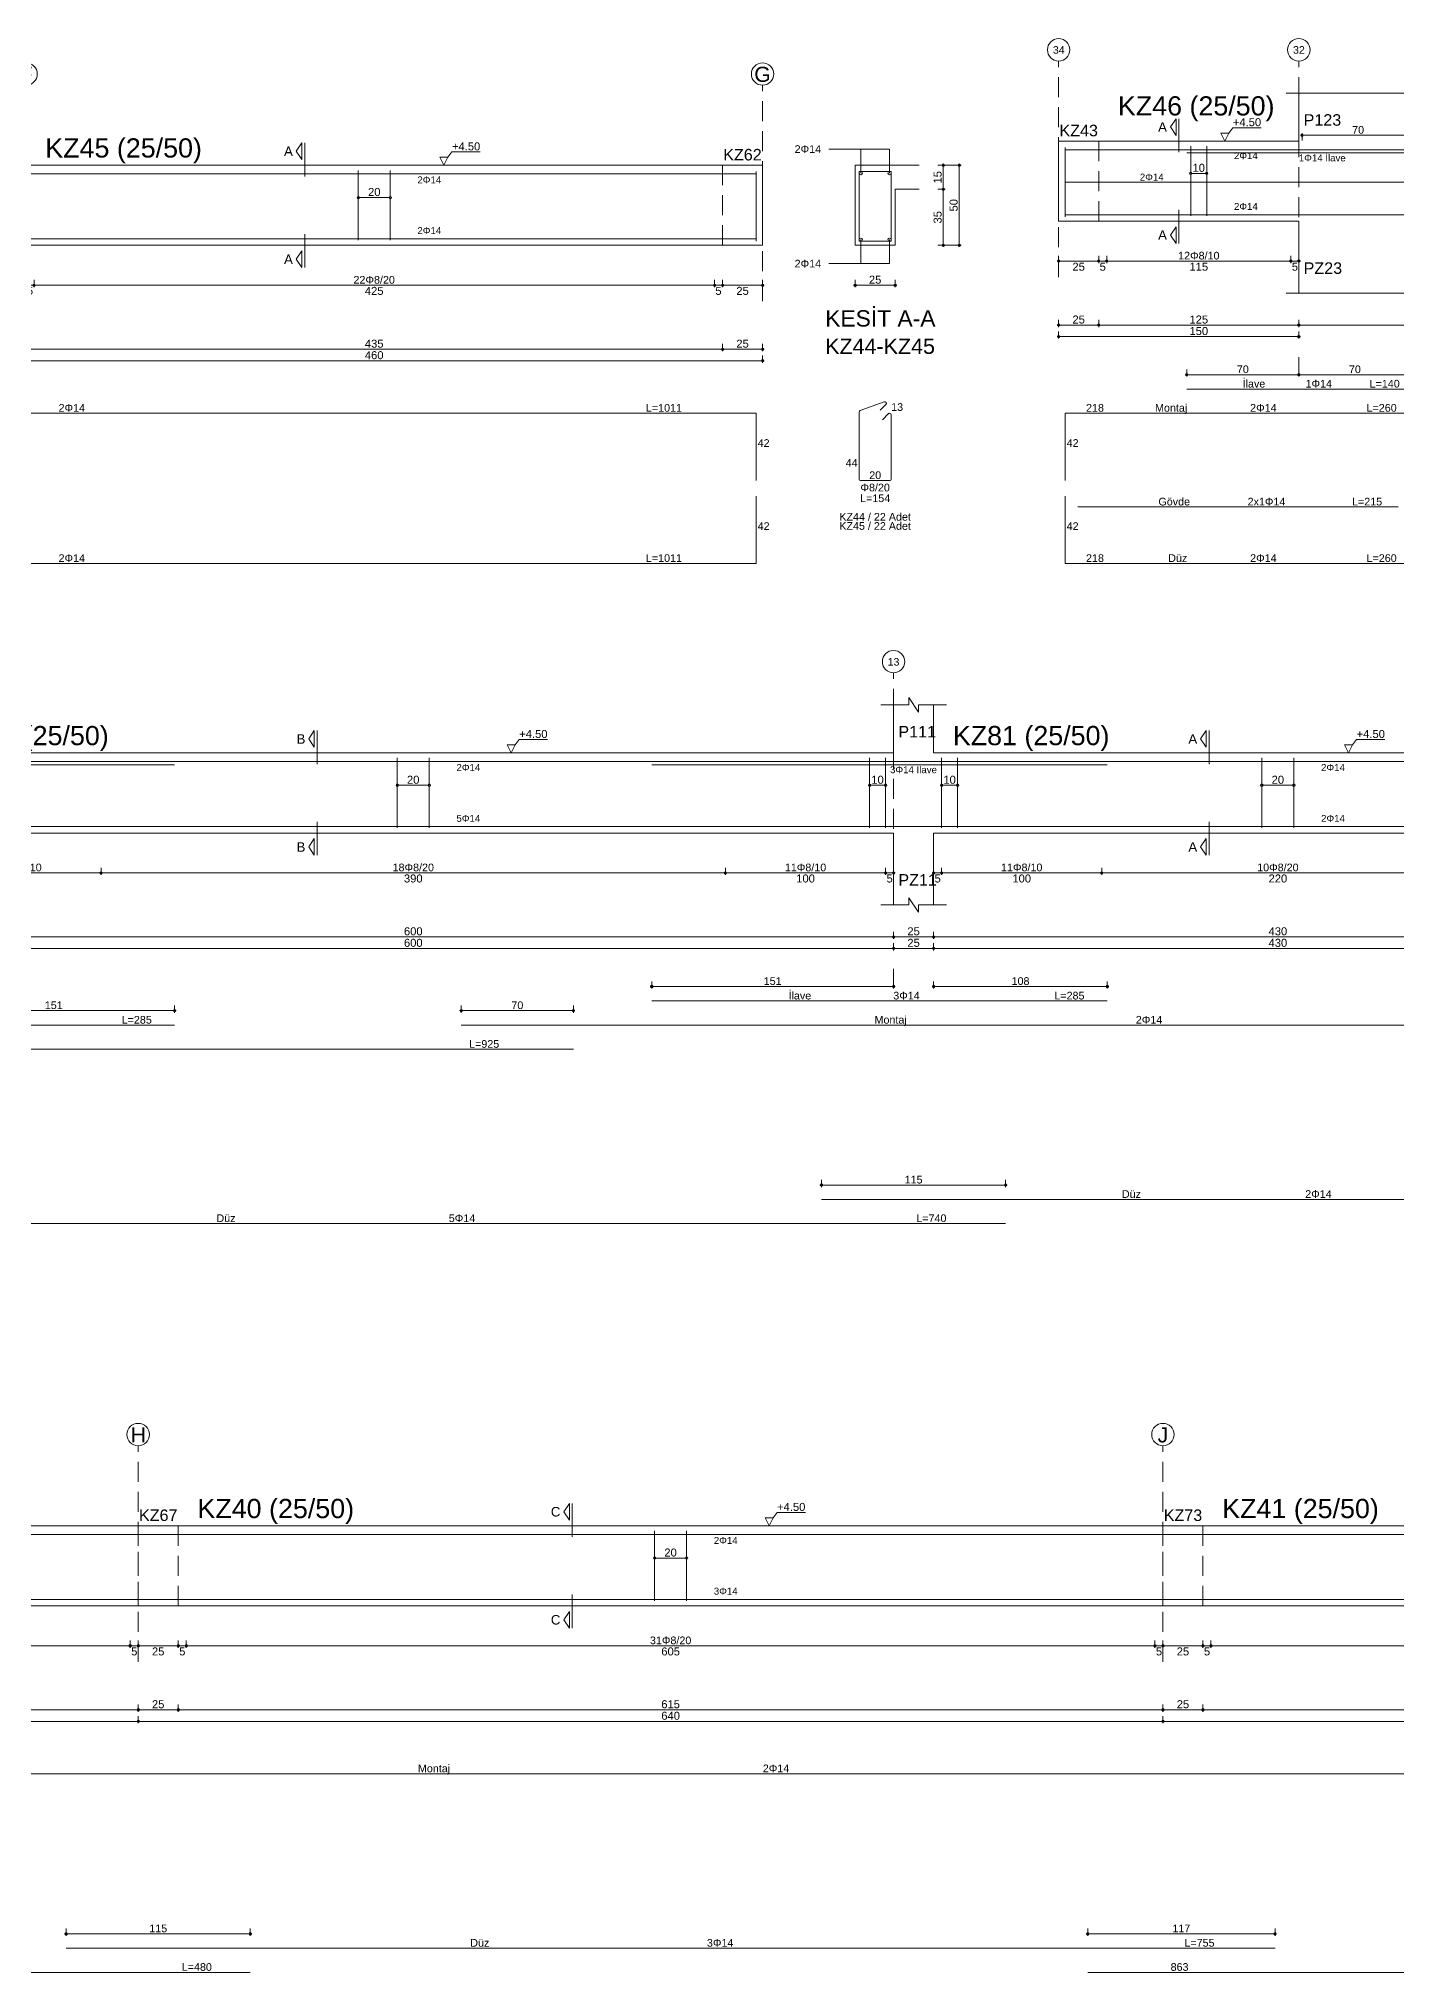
# Model space of a CAD drawing. Header units: millimetres. Extents: x 23801 to 80069, y 9628 to 14137.
# Drawn here: x 40295 to 41567, y 9826 to 11639 of the extents above; entities that cross this region are included whole.
import ezdxf

# ---------------------------------------------------------------- set-up
doc = ezdxf.new("R2010")
doc.units = ezdxf.units.MM
doc.linetypes.add('DASHDOT2', pattern=[12.7, 6.35, -3.175, 0, -3.175])
doc.linetypes.add('DASHED4', pattern=[18.75, 12.5, -6.25])
doc.layers.add('aks', color=251, linetype='DASHDOT2', lineweight=35)
for name, color, linetype in [('Donatı Topl. Uzun. Yazısı', 7, 'Continuous'), ('Donatı Uz. Yazısı', 7, 'Continuous'), ('Donatı Yazısı', 7, 'Continuous'), ('Donatı Çizgisi', 7, 'Continuous'), ('Kiriş', 7, 'Continuous'), ('Standart', 7, 'Continuous'), ('Ölçülendirme', 7, 'Continuous')]:
    doc.layers.add(name, color=color, linetype=linetype)
doc.styles.add('arial_1_18', font='arial.ttf', dxfattribs={"height": 0.2})

# ---------------------------------------------------------------- blocks, each defined once
blk = doc.blocks.new('IDE1071Entity7296')
at = {"layer": 'aks', "color": 30, "linetype": 'DASHED4', "lineweight": 5}
for points in [[(23831.6, 2031.9), (23831.6, 2166.9)], [(24471.6, 2031.9), (24471.6, 2166.9)]]:
    blk.add_lwpolyline(points, dxfattribs=at)
at = {"layer": 'aks', "color": 1, "linetype": 'Continuous', "lineweight": 5}
for centre in [(23831.6, 2173.9), (24471.6, 2173.9)]:
    blk.add_circle(centre, 7, dxfattribs=at)
at = {"layer": 'Donatı Çizgisi', "color": 5, "linetype": 'Continuous', "lineweight": 5}
for points in [[(22560.6, 2111.5), (25287.6, 2111.5)], [(24154.1, 2070.1), (24154.1, 2113.7)], [(24174.1, 2070.1), (24174.1, 2113.7)], [(22560.6, 2070.9), (25287.6, 2070.9)], [(23646.8, 1961.9), (24731.5, 1961.9)], [(23786.6, 1852.9), (24541.6, 1852.9)], [(23421.6, 1837.8), (23901.6, 1837.8)], [(24424.6, 1837.8), (25287.6, 1837.8)]]:
    blk.add_lwpolyline(points, dxfattribs=at)
at = {"layer": 'Kiriş', "color": 1, "linetype": 'Continuous', "lineweight": 5}
for points in [[(23491.6, 2116.9), (25291.6, 2116.9)], [(23491.6, 2066.9), (25291.6, 2066.9)]]:
    blk.add_lwpolyline(points, dxfattribs=at)
at = {"layer": 'Kiriş', "color": 1, "linetype": 'DASHED4', "lineweight": 5}
for points in [[(23831.6, 2066.9), (23831.6, 2116.9)], [(23856.6, 2066.9), (23856.6, 2116.9)], [(24471.6, 2066.9), (24471.6, 2116.9)], [(24496.6, 2066.9), (24496.6, 2116.9)]]:
    blk.add_lwpolyline(points, dxfattribs=at)
at = {"layer": 'Ölçülendirme', "color": 1, "linetype": 'Continuous', "lineweight": 5}
for points in [[(24097.4, 2125.7), (24100.9, 2130.9)], [(24100.9, 2120.4), (24100.9, 2130.9)], [(24102.6, 2109.9), (24102.6, 2130.9)], [(24100.9, 2120.4), (24097.4, 2125.7)], [(24225.6, 2116.9), (24223.1, 2121.9)], [(24223.1, 2121.9), (24228.1, 2121.9)], [(24228.1, 2121.9), (24225.6, 2116.9)], [(24225.6, 2116.9), (24225.6, 2116.9)], [(24228.1, 2121.9), (24230.6, 2125.2)], [(24230.6, 2125.2), (24248.3, 2125.2)], [(24154.1, 2096.7), (24174.1, 2096.7)], [(24102.6, 2052.9), (24102.6, 2073.9)], [(24097.4, 2058.2), (24100.9, 2063.4)], [(24100.9, 2052.9), (24097.4, 2058.2)], [(24100.9, 2052.9), (24100.9, 2063.4)], [(23826.6, 2040.7), (23826.6, 2045.2)], [(23831.6, 2040.7), (23831.6, 2045.2)], [(23856.6, 2040.7), (23856.6, 2045.2)], [(23861.6, 2040.7), (23861.6, 2045.2)], [(24466.6, 2040.7), (24466.6, 2045.2)], [(24471.6, 2040.7), (24471.6, 2045.2)], [(24496.6, 2040.7), (24496.6, 2045.2)], [(24501.6, 2040.7), (24501.6, 2045.2)], [(23490.6, 2041.9), (25292.6, 2041.9)], [(22555.6, 2001.9), (25292.6, 2001.9)], [(22555.6, 1994.7), (25292.6, 1994.7)], [(23831.6, 2000.7), (23831.6, 2005.2)], [(23831.6, 1993.5), (23831.6, 1998)], [(23856.6, 2000.7), (23856.6, 2005.2)], [(24471.6, 2000.7), (24471.6, 2005.2)], [(24471.6, 1993.5), (24471.6, 1998)], [(24496.6, 2000.7), (24496.6, 2005.2)], [(23785.6, 1861.9), (23902.6, 1861.9)], [(23786.6, 1860.7), (23786.6, 1865.2)], [(23901.6, 1860.7), (23901.6, 1865.2)], [(24423.6, 1861.9), (24542.6, 1861.9)], [(24424.6, 1860.7), (24424.6, 1865.2)], [(24541.6, 1860.7), (24541.6, 1865.2)]]:
    blk.add_lwpolyline(points, dxfattribs=at)
for centre in [(24154.1, 2096.7), (24174.1, 2096.7), (23826.6, 2041.9), (23826.6, 2041.9), (23831.6, 2041.9), (23831.6, 2041.9), (23856.6, 2041.9), (23856.6, 2041.9), (23861.6, 2041.9), (23861.6, 2041.9), (24466.6, 2041.9), (24466.6, 2041.9), (24471.6, 2041.9), (24471.6, 2041.9), (24496.6, 2041.9), (24496.6, 2041.9), (24501.6, 2041.9), (24501.6, 2041.9), (23831.6, 2001.9), (23831.6, 2001.9), (23831.6, 1994.7), (23831.6, 1994.7), (23856.6, 2001.9), (23856.6, 2001.9), (24471.6, 2001.9), (24471.6, 2001.9), (24471.6, 1994.7), (24471.6, 1994.7), (24496.6, 2001.9), (24496.6, 2001.9), (23786.6, 1861.9), (23901.6, 1861.9), (24424.6, 1861.9), (24541.6, 1861.9)]:
    blk.add_circle(centre, 0.75, dxfattribs=at)
at = {"layer": 'aks', "color": 1, "linetype": 'Continuous', "lineweight": 5, "style": 'arial_1_18'}
for s, p in [('H', (23826.9, 2169)), ('J', (24468.3, 2169))]:
    blk.add_text(s, height=9.45, dxfattribs=at).set_placement(p)
at = {"layer": 'Donatı Topl. Uzun. Yazısı', "color": 1, "linetype": 'Continuous', "lineweight": 5, "style": 'arial_1_18'}
for s, p in [('L=755', (24485, 1853.9)), ('L=480', (23858.8, 1838.8))]:
    blk.add_text(s, height=4.8, dxfattribs=at).set_placement(p)
at = {"layer": 'Donatı Uz. Yazısı', "color": 1, "linetype": 'Continuous', "lineweight": 5, "style": 'arial_1_18'}
blk.add_text('863', height=4.8, dxfattribs=at).set_placement((24476.4, 1838.8))
at = {"layer": 'Donatı Yazısı', "color": 5, "linetype": 'Continuous', "lineweight": 5, "style": 'arial_1_18'}
for s, p in [('2Φ14', (24191.1, 2105.6)), ('3Φ14', (24191.1, 2073.9))]:
    blk.add_text(s, height=4.32, rotation=360, dxfattribs=at).set_placement(p)
at = {"layer": 'Donatı Yazısı', "color": 1, "linetype": 'Continuous', "lineweight": 5, "style": 'arial_1_18'}
for s, p in [('Montaj', (24006.3, 1962.9)), ('Düz', (24039, 1853.9))]:
    blk.add_text(s, height=4.8, dxfattribs=at).set_placement(p)
at = {"layer": 'Donatı Yazısı', "color": 5, "linetype": 'Continuous', "lineweight": 5, "style": 'arial_1_18'}
for s, p in [('2Φ14', (24221.7, 1962.9)), ('3Φ14', (24186.8, 1853.9))]:
    blk.add_text(s, height=4.8, dxfattribs=at).set_placement(p)
at = {"layer": 'Kiriş', "color": 1, "linetype": 'Continuous', "lineweight": 5, "style": 'arial_1_18'}
for s, height, p in [('KZ67', 7.2, (23832.1, 2119.9)), ('KZ40 (25/50)', 12, (23868.6, 2121.7)), ('KZ73', 7.2, (24472.1, 2119.9)), ('KZ41 (25/50)', 12, (24508.6, 2121.7))]:
    blk.add_text(s, height=height, dxfattribs=at).set_placement(p)
at = {"layer": 'Ölçülendirme', "color": 1, "linetype": 'Continuous', "lineweight": 5, "style": 'arial_1_18'}
for s, height, p in [('C', 5.95, (24089.3, 2122.7)), ('+4.50', 5, (24230.6, 2126.2)), ('C', 5.95, (24089.3, 2055.2)), ('5', 5, (23827.2, 2035.9)), ('25', 5, (23840.2, 2035.9)), ('5', 5, (23857.2, 2035.9)), ('605', 5, (24158.3, 2035.9)), ('5', 5, (24467.2, 2035.9)), ('25', 5, (24480.2, 2035.9)), ('5', 5, (24497.2, 2035.9)), ('25', 5, (23840.2, 2002.9)), ('615', 5, (24158.3, 2002.9)), ('25', 5, (24480.2, 2002.9)), ('640', 5, (24158.3, 1995.7))]:
    blk.add_text(s, height=height, dxfattribs=at).set_placement(p)
blk.add_text('20', height=5, rotation=360, dxfattribs=at).set_placement((24160.2, 2097.7))
at = {"layer": 'Ölçülendirme', "color": 5, "linetype": 'Continuous', "lineweight": 5, "style": 'arial_1_18'}
for s, p in [('31Φ8/20', (24151.2, 2042.9)), ('115', (23838.5, 1862.9)), ('117', (24477.5, 1862.9))]:
    blk.add_text(s, height=4.8, dxfattribs=at).set_placement(p)
blk = doc.blocks.new('IDE1071Entity7298')
at = {"layer": 'aks', "color": 30, "linetype": 'DASHED4', "lineweight": 5}
for points in [[(26469.9, 2001.7), (26469.9, 2136.7)], [(26944.9, 2001.7), (26944.9, 2136.7)], [(27404.9, 2001.7), (27404.9, 2136.7)]]:
    blk.add_lwpolyline(points, dxfattribs=at)
at = {"layer": 'aks', "color": 1, "linetype": 'Continuous', "lineweight": 5}
for centre in [(26469.9, 2143.7), (26944.9, 2143.7), (27404.9, 2143.7)]:
    blk.add_circle(centre, 7, dxfattribs=at)
at = {"layer": 'Donatı Çizgisi', "color": 5, "linetype": 'Continuous', "lineweight": 5}
for points in [[(26473.9, 2039.3), (26473.9, 2082.7)], [(26473.9, 2081.3), (27400.9, 2081.3)], [(26697.4, 2039.9), (26697.4, 2083.5)], [(26717.4, 2039.9), (26717.4, 2083.5)], [(27152.4, 2039.9), (27152.4, 2083.5)], [(27172.4, 2039.9), (27172.4, 2083.5)], [(27400.9, 2039.3), (27400.9, 2082.7)], [(27465.2, 2039.2), (27465.2, 2082.8)], [(27465.2, 2082.8), (27485.2, 2082.8)], [(27485.2, 2039.2), (27485.2, 2082.8)], [(26473.9, 2040.7), (27400.9, 2040.7)], [(27465.2, 2039.2), (27485.2, 2039.2)], [(27465.9, 1933.4), (27480.9, 1938.9)], [(27478.3, 1933.6), (27481.9, 1937.2)], [(26473.9, 1889.7), (26473.9, 1931.7)], [(26473.9, 1931.7), (27400.9, 1931.7)], [(27400.9, 1889.7), (27400.9, 1931.7)], [(27465.2, 1890.6), (27465.2, 1932.5)], [(27479.7, 1927.7), (27483.5, 1931.5)], [(27485.2, 1890.6), (27485.2, 1930.7)], [(27466.2, 1889.6), (27484.2, 1889.6)], [(26473.9, 1837.8), (26473.9, 1879.9)], [(27400.9, 1837.8), (27400.9, 1879.9)], [(26473.9, 1837.8), (27400.9, 1837.8)]]:
    blk.add_lwpolyline(points, dxfattribs=at)
for centre in [(27466.2, 2081.8), (27484.2, 2081.8), (27466.2, 2040.2), (27484.2, 2040.2)]:
    blk.add_circle(centre, 1, dxfattribs=at)
for centre, start, end in [((27466.2, 1932.5), 110, 180), ((27481.2, 1937.9), 315, 110), ((27484.2, 1930.7), 0, 135), ((27466.2, 1890.6), 180, 270), ((27484.2, 1890.6), 270, 0)]:
    blk.add_arc(centre, 1.02, start, end, dxfattribs=at)
at = {"layer": 'Kiriş', "color": 1, "linetype": 'DASHED4', "lineweight": 5}
for points in [[(26469.9, 2036.7), (26469.9, 2086.7)], [(26494.9, 2036.7), (26494.9, 2086.7)], [(26919.9, 2036.7), (26919.9, 2086.7)], [(26944.9, 2036.7), (26944.9, 2086.7)], [(27379.9, 2036.7), (27379.9, 2086.7)], [(27404.9, 2036.7), (27404.9, 2086.7)]]:
    blk.add_lwpolyline(points, dxfattribs=at)
at = {"layer": 'Kiriş', "color": 1, "linetype": 'Continuous', "lineweight": 5}
for points in [[(26469.9, 2086.7), (27404.9, 2086.7)], [(26469.9, 2036.7), (26469.9, 2086.7)], [(27404.9, 2036.7), (27404.9, 2086.7)], [(27462.7, 2036.7), (27462.7, 2086.7)], [(27462.7, 2086.7), (27502.7, 2086.7)], [(27487.7, 2071.7), (27502.7, 2071.7)], [(27487.7, 2036.7), (27487.7, 2071.7)], [(26469.9, 2036.7), (27404.9, 2036.7)], [(27462.7, 2036.7), (27487.7, 2036.7)]]:
    blk.add_lwpolyline(points, dxfattribs=at)
at = {"layer": 'Ölçülendirme', "color": 1, "linetype": 'Continuous', "lineweight": 5}
for points in [[(26659.6, 2095.5), (26663.1, 2100.7)], [(26663.1, 2090.2), (26659.6, 2095.5)], [(26663.1, 2090.2), (26663.1, 2100.7)], [(26664.9, 2079.7), (26664.9, 2100.7)], [(26749.9, 2086.7), (26747.4, 2091.7)], [(26747.4, 2091.7), (26752.4, 2091.7)], [(26752.4, 2091.7), (26749.9, 2086.7)], [(26752.4, 2091.7), (26754.9, 2095)], [(26754.9, 2095), (26772.5, 2095)], [(27113.6, 2095.5), (27117.1, 2100.7)], [(27117.1, 2090.2), (27113.6, 2095.5)], [(27117.1, 2090.2), (27117.1, 2100.7)], [(27118.9, 2079.7), (27118.9, 2100.7)], [(27205.9, 2086.7), (27203.4, 2091.7)], [(27203.4, 2091.7), (27208.4, 2091.7)], [(27208.4, 2091.7), (27205.9, 2086.7)], [(27208.4, 2091.7), (27210.9, 2095)], [(27210.9, 2095), (27228.5, 2095)], [(27446.2, 2096.8), (27484.2, 2096.8)], [(27466.2, 2081.8), (27466.2, 2096.8)], [(27484.2, 2081.8), (27484.2, 2096.8)], [(26749.9, 2086.7), (26749.9, 2086.7)], [(27205.9, 2086.7), (27205.9, 2086.7)], [(27514.4, 2086.7), (27528.9, 2086.7)], [(27517.7, 2035.7), (27517.7, 2087.7)], [(27527.7, 2035.7), (27527.7, 2087.7)], [(26697.4, 2066.5), (26717.4, 2066.5)], [(27152.4, 2066.5), (27172.4, 2066.5)], [(27514.4, 2071.7), (27518.9, 2071.7)], [(26664.9, 2022.7), (26664.9, 2043.7)], [(27118.9, 2022.7), (27118.9, 2043.7)], [(26659.6, 2028), (26663.1, 2033.2)], [(26663.1, 2022.7), (26663.1, 2033.2)], [(27113.6, 2028), (27117.1, 2033.2)], [(27117.1, 2022.7), (27117.1, 2033.2)], [(27466.2, 2025.2), (27466.2, 2040.2)], [(27484.2, 2025.2), (27484.2, 2040.2)], [(27514.4, 2036.7), (27528.9, 2036.7)], [(26663.1, 2022.7), (26659.6, 2028)], [(27117.1, 2022.7), (27113.6, 2028)], [(27446.2, 2025.2), (27484.2, 2025.2)], [(26468.9, 2011.7), (27405.9, 2011.7)], [(26469.9, 2010.5), (26469.9, 2015)], [(26494.9, 2010.5), (26494.9, 2015)], [(26499.9, 2010.5), (26499.9, 2015)], [(26914.9, 2010.5), (26914.9, 2015)], [(26919.9, 2010.5), (26919.9, 2015)], [(26944.9, 2010.5), (26944.9, 2015)], [(26949.9, 2010.5), (26949.9, 2015)], [(27374.9, 2010.5), (27374.9, 2015)], [(27379.9, 2010.5), (27379.9, 2015)], [(27404.9, 2010.5), (27404.9, 2015)], [(27461.7, 2011.7), (27488.7, 2011.7)], [(27462.7, 2010.5), (27462.7, 2015)], [(27487.7, 2010.5), (27487.7, 2015)], [(26468.9, 1971.7), (27405.9, 1971.7)], [(26469.9, 1970.5), (26469.9, 1975)], [(26494.9, 1970.5), (26494.9, 1975)], [(26919.9, 1970.5), (26919.9, 1975)], [(26944.9, 1970.5), (26944.9, 1975)], [(27379.9, 1970.5), (27379.9, 1975)], [(27404.9, 1970.5), (27404.9, 1975)], [(26468.9, 1964.5), (27405.9, 1964.5)], [(26469.9, 1963.3), (26469.9, 1967.8)], [(26944.9, 1963.3), (26944.9, 1967.8)], [(27404.9, 1963.3), (27404.9, 1967.8)]]:
    blk.add_lwpolyline(points, dxfattribs=at)
for centre in [(27517.7, 2086.7), (27527.7, 2086.7), (26697.4, 2066.5), (26717.4, 2066.5), (27152.4, 2066.5), (27172.4, 2066.5), (27517.7, 2071.7), (27517.7, 2036.7), (27527.7, 2036.7), (26469.9, 2011.7), (26494.9, 2011.7), (26494.9, 2011.7), (26499.9, 2011.7), (26499.9, 2011.7), (26914.9, 2011.7), (26914.9, 2011.7), (26919.9, 2011.7), (26919.9, 2011.7), (26944.9, 2011.7), (26944.9, 2011.7), (26949.9, 2011.7), (26949.9, 2011.7), (27374.9, 2011.7), (27374.9, 2011.7), (27379.9, 2011.7), (27379.9, 2011.7), (27404.9, 2011.7), (27462.7, 2011.7), (27487.7, 2011.7), (26469.9, 1971.7), (26494.9, 1971.7), (26494.9, 1971.7), (26919.9, 1971.7), (26919.9, 1971.7), (26944.9, 1971.7), (26944.9, 1971.7), (27379.9, 1971.7), (27379.9, 1971.7), (27404.9, 1971.7), (26469.9, 1964.5), (26944.9, 1964.5), (26944.9, 1964.5), (27404.9, 1964.5)]:
    blk.add_circle(centre, 0.75, dxfattribs=at)
at = {"layer": 'aks', "color": 1, "linetype": 'Continuous', "lineweight": 5, "style": 'arial_1_18'}
for s, p in [('C', (26465.1, 2138.8)), ('F', (26940.8, 2138.8)), ('G', (27399.7, 2138.8))]:
    blk.add_text(s, height=9.45, dxfattribs=at).set_placement(p)
at = {"layer": 'Donatı Topl. Uzun. Yazısı', "color": 1, "linetype": 'Continuous', "lineweight": 5, "style": 'arial_1_18'}
for s, p in [('L=1011', (27332, 1932.7)), ('L=154', (27465.8, 1876.2)), ('L=1011', (27332, 1838.8))]:
    blk.add_text(s, height=4.8, dxfattribs=at).set_placement(p)
at = {"layer": 'Donatı Uz. Yazısı', "color": 1, "linetype": 'Continuous', "lineweight": 5, "style": 'arial_1_18'}
for s, p in [('927', (26529.5, 1932.7)), ('13', (27485.2, 1933.2)), ('42', (26474.8, 1910.7)), ('42', (27401.8, 1910.7)), ('44', (27456.8, 1898.3)), ('20', (27471.5, 1890.6)), ('42', (26474.8, 1858.8)), ('42', (27401.8, 1858.8)), ('927', (26529.5, 1838.8))]:
    blk.add_text(s, height=4.8, dxfattribs=at).set_placement(p)
at = {"layer": 'Donatı Yazısı', "color": 5, "linetype": 'Continuous', "lineweight": 5, "style": 'arial_1_18'}
for s, p in [('2Φ14', (27424.9, 2094.4)), ('2Φ14', (27424.9, 2022.8)), ('2Φ14', (26965.2, 1932.7)), ('Φ8/20', (27466, 1882.9)), ('KZ44 / 22 Adet', (27452.8, 1864.6)), ('KZ45 / 22 Adet', (27452.8, 1858.9)), ('2Φ14', (26965.2, 1838.8))]:
    blk.add_text(s, height=4.8, dxfattribs=at).set_placement(p)
for p in [(26734.3, 2075.4), (27189.3, 2075.4), (26734.3, 2043.7), (27189.3, 2043.7)]:
    blk.add_text('2Φ14', height=4.32, rotation=360, dxfattribs=at).set_placement(p)
at = {"layer": 'Donatı Yazısı', "color": 1, "linetype": 'Continuous', "lineweight": 5, "style": 'arial_1_18'}
for s, p in [('Montaj', (26778.2, 1932.7)), ('Düz', (26786.4, 1838.8))]:
    blk.add_text(s, height=4.8, dxfattribs=at).set_placement(p)
at = {"layer": 'Kiriş', "color": 1, "linetype": 'Continuous', "lineweight": 5, "style": 'arial_1_18'}
for s, height, p in [('KZ44 (25/50)', 12, (26506.9, 2091.5)), ('KZ45 (25/50)', 12, (26956.9, 2091.5)), ('KZ52', 7.2, (26470.3, 2089.7)), ('KZ58', 7.2, (26920.3, 2089.7)), ('KZ62', 7.2, (27380.3, 2089.7)), ('KESİT A-A', 10.2, (27444, 1985.9)), ('KZ44-KZ45', 9.6, (27444, 1968.8))]:
    blk.add_text(s, height=height, dxfattribs=at).set_placement(p)
at = {"layer": 'Ölçülendirme', "color": 1, "linetype": 'Continuous', "lineweight": 5, "style": 'arial_1_18'}
for s, height, p in [('A', 5.95, (26652, 2092.5)), ('+4.50', 5, (26754.9, 2096)), ('A', 5.95, (27106, 2092.5)), ('+4.50', 5, (27210.9, 2096)), ('A', 5.95, (26652, 2025)), ('A', 5.95, (27106, 2025)), ('25', 5, (26478.5, 2005.7)), ('5', 5, (26495.4, 2005.7)), ('415', 5, (26701.5, 2005.7)), ('5', 5, (26915.4, 2005.7)), ('25', 5, (26928.5, 2005.7)), ('5', 5, (26945.4, 2005.7)), ('425', 5, (27156.5, 2005.7)), ('5', 5, (27375.4, 2005.7)), ('25', 5, (27388.5, 2005.7)), ('25', 5, (27471.3, 2012.7)), ('25', 5, (26478.5, 1972.7)), ('425', 5, (26701.5, 1972.7)), ('475', 5, (26701.5, 1965.5)), ('25', 5, (26928.5, 1972.7)), ('435', 5, (27156.5, 1972.7)), ('460', 5, (27156.5, 1965.5)), ('25', 5, (27388.5, 1972.7))]:
    blk.add_text(s, height=height, dxfattribs=at).set_placement(p)
for s, rotation, p in [('15', 90, (27516.7, 2075.3)), ('20', 360, (26703.5, 2067.5)), ('20', 360, (27158.5, 2067.5)), ('35', 90, (27516.7, 2050.3)), ('50', 90, (27526.7, 2057.8))]:
    blk.add_text(s, height=5, rotation=rotation, dxfattribs=at).set_placement(p)
at = {"layer": 'Ölçülendirme', "color": 5, "linetype": 'Continuous', "lineweight": 5, "style": 'arial_1_18'}
for p in [(26694.4, 2012.7), (27149.4, 2012.7)]:
    blk.add_text('22Φ8/20', height=4.8, dxfattribs=at).set_placement(p)
blk = doc.blocks.new('IDE1071Entity7299')
at = {"layer": 'aks', "color": 30, "linetype": 'DASHED4', "lineweight": 5}
for points in [[(27589.8, 2016.8), (27589.8, 2151.8)], [(27739.8, 2016.8), (27739.8, 2151.8)], [(27739.8, 1955.8), (27739.8, 1966.8)]]:
    blk.add_lwpolyline(points, dxfattribs=at)
at = {"layer": 'aks', "color": 1, "linetype": 'Continuous', "lineweight": 5}
for centre in [(27589.8, 2158.8), (27739.8, 2158.8)]:
    blk.add_circle(centre, 7, dxfattribs=at)
at = {"layer": 'Donatı Çizgisi', "color": 5, "linetype": 'Continuous', "lineweight": 5}
for points in [[(27593.8, 2054.4), (27593.8, 2097.8)], [(27593.8, 2096.4), (27811.8, 2096.4)], [(27669.8, 2094.4), (27809.8, 2094.4)], [(27672.3, 2055), (27672.3, 2098.6)], [(27682.3, 2055), (27682.3, 2098.6)], [(27957.3, 2054.3), (27957.3, 2097.9)], [(27957.3, 2097.9), (27977.3, 2097.9)], [(27977.3, 2054.3), (27977.3, 2097.9)], [(27594.3, 2076.1), (27809.3, 2076.1)], [(27593.8, 2055.8), (27811.8, 2055.8)], [(27957.3, 2054.3), (27977.3, 2054.3)], [(27669.8, 1946.8), (27809.8, 1946.8)], [(27957.3, 1905.7), (27957.3, 1947.6)], [(27957.9, 1948.5), (27972.9, 1954)], [(27970.4, 1948.7), (27974, 1952.3)], [(27971.7, 1942.8), (27975.5, 1946.6)], [(27977.3, 1905.7), (27977.3, 1945.8)], [(27593.8, 1889.7), (27593.8, 1931.7)], [(27593.8, 1931.7), (27811.8, 1931.7)], [(27958.3, 1904.7), (27976.2, 1904.7)], [(27593.8, 1837.8), (27593.8, 1879.9)], [(27601.8, 1873.2), (27801.8, 1873.2)], [(27593.8, 1837.8), (27811.8, 1837.8)]]:
    blk.add_lwpolyline(points, dxfattribs=at)
for centre in [(27958.3, 2096.9), (27976.3, 2096.9), (27958.3, 2076.1), (27976.3, 2076.1), (27958.3, 2055.3), (27976.3, 2055.3)]:
    blk.add_circle(centre, 1, dxfattribs=at)
for centre, start, end in [((27958.3, 1947.6), 110, 180), ((27973.3, 1953), 315, 110), ((27976.2, 1945.8), 0, 135), ((27958.3, 1905.7), 180, 270), ((27976.2, 1905.7), 270, 0)]:
    blk.add_arc(centre, 1.02, start, end, dxfattribs=at)
at = {"layer": 'Kiriş', "color": 1, "linetype": 'Continuous', "lineweight": 5}
for points in [[(27731.8, 2131.8), (27811.8, 2131.8)], [(27739.8, 2101.8), (27739.8, 2131.8)], [(27811.8, 2131.8), (27811.8, 2136.3)], [(27817.8, 2127.3), (27811.8, 2136.3)], [(27817.8, 2127.3), (27817.8, 2131.8)], [(27817.8, 2131.8), (27897.8, 2131.8)], [(27889.8, 2006.8), (27889.8, 2131.8)], [(27589.8, 2051.8), (27589.8, 2101.8)], [(27589.8, 2101.8), (27739.8, 2101.8)], [(27939.8, 2101.8), (27979.8, 2101.8)], [(27979.8, 2051.8), (27979.8, 2101.8)], [(27939.8, 2086.8), (27954.8, 2086.8)], [(27954.8, 2051.8), (27954.8, 2086.8)], [(27589.8, 2051.8), (27739.8, 2051.8)], [(27739.8, 2006.8), (27739.8, 2051.8)], [(27954.8, 2051.8), (27979.8, 2051.8)], [(27731.8, 2006.8), (27811.8, 2006.8)], [(27817.8, 2002.3), (27811.8, 2011.3)], [(27811.8, 2006.8), (27811.8, 2011.3)], [(27817.8, 2006.8), (27897.8, 2006.8)], [(27817.8, 2002.3), (27817.8, 2006.8)]]:
    blk.add_lwpolyline(points, dxfattribs=at)
at = {"layer": 'Kiriş', "color": 1, "linetype": 'DASHED4', "lineweight": 5}
for points in [[(27589.8, 2051.8), (27589.8, 2101.8)], [(27614.8, 2051.8), (27614.8, 2101.8)]]:
    blk.add_lwpolyline(points, dxfattribs=at)
at = {"layer": 'Ölçülendirme', "color": 1, "linetype": 'Continuous', "lineweight": 5}
for points in [[(27659.6, 2110.6), (27663.1, 2115.8)], [(27663.1, 2105.3), (27663.1, 2115.8)], [(27664.8, 2094.8), (27664.8, 2115.8)], [(27663.1, 2105.3), (27659.6, 2110.6)], [(27693.6, 2101.8), (27691.1, 2106.8)], [(27691.1, 2106.8), (27696.1, 2106.8)], [(27696.1, 2106.8), (27693.6, 2101.8)], [(27696.1, 2106.8), (27698.6, 2110.1)], [(27698.6, 2110.1), (27716.3, 2110.1)], [(27740.8, 2105.4), (27812.8, 2105.4)], [(27741.8, 2102.2), (27741.8, 2106.7)], [(27811.8, 2102.2), (27811.8, 2106.7)], [(27938.3, 2111.9), (27976.3, 2111.9)], [(27958.3, 2096.9), (27958.3, 2111.9)], [(27976.3, 2096.9), (27976.3, 2111.9)], [(27994.8, 2050.8), (27994.8, 2102.8)], [(28004.8, 2050.8), (28004.8, 2102.8)], [(27693.6, 2101.8), (27693.6, 2101.8)], [(27991.5, 2101.8), (28006, 2101.8)], [(27672.3, 2081.6), (27682.3, 2081.6)], [(27938.3, 2081.1), (27976.3, 2081.1)], [(27958.3, 2076.1), (27958.3, 2081.1)], [(27976.3, 2076.1), (27976.3, 2081.1)], [(27991.5, 2086.8), (27996, 2086.8)], [(27664.8, 2037.8), (27664.8, 2058.8)], [(27958.3, 2040.3), (27958.3, 2055.3)], [(27976.3, 2040.3), (27976.3, 2055.3)], [(27659.6, 2043.1), (27663.1, 2048.3)], [(27663.1, 2037.8), (27659.6, 2043.1)], [(27663.1, 2037.8), (27663.1, 2048.3)], [(27991.5, 2051.8), (28006, 2051.8)], [(27589.8, 2025.6), (27589.8, 2030.1)], [(27614.8, 2025.6), (27614.8, 2030.1)], [(27619.8, 2025.6), (27619.8, 2030.1)], [(27734.8, 2025.6), (27734.8, 2030.1)], [(27739.8, 2025.6), (27739.8, 2030.1)], [(27938.3, 2040.3), (27976.3, 2040.3)], [(27954.8, 2025.6), (27954.8, 2030.1)], [(27979.8, 2025.6), (27979.8, 2030.1)], [(27588.8, 2026.8), (27740.8, 2026.8)], [(27953.8, 2026.8), (27980.8, 2026.8)], [(27588.8, 1986.8), (27890.8, 1986.8)], [(27589.8, 1985.6), (27589.8, 1990.1)], [(27589.8, 1978.4), (27589.8, 1982.9)], [(27614.8, 1985.6), (27614.8, 1990.1)], [(27739.8, 1985.6), (27739.8, 1990.1)], [(27739.8, 1978.4), (27739.8, 1982.9)], [(27889.8, 1985.6), (27889.8, 1990.1)], [(27588.8, 1979.6), (27740.8, 1979.6)], [(27669.8, 1954.6), (27669.8, 1959.1)], [(27739.8, 1954.6), (27739.8, 1959.1)], [(27739.8, 1954.6), (27739.8, 1959.1)], [(27809.8, 1954.6), (27809.8, 1959.1)], [(27668.8, 1955.8), (27740.8, 1955.8)], [(27738.8, 1955.8), (27810.8, 1955.8)]]:
    blk.add_lwpolyline(points, dxfattribs=at)
for centre in [(27741.8, 2105.4), (27811.8, 2105.4), (27994.8, 2101.8), (28004.8, 2101.8), (27672.3, 2081.6), (27682.3, 2081.6), (27994.8, 2086.8), (27994.8, 2051.8), (28004.8, 2051.8), (27589.8, 2026.8), (27614.8, 2026.8), (27614.8, 2026.8), (27619.8, 2026.8), (27619.8, 2026.8), (27734.8, 2026.8), (27734.8, 2026.8), (27739.8, 2026.8), (27954.8, 2026.8), (27979.8, 2026.8), (27589.8, 1986.8), (27614.8, 1986.8), (27614.8, 1986.8), (27739.8, 1986.8), (27739.8, 1986.8), (27889.8, 1986.8), (27589.8, 1979.6), (27739.8, 1979.6), (27669.8, 1955.8), (27739.8, 1955.8), (27739.8, 1955.8), (27809.8, 1955.8)]:
    blk.add_circle(centre, 0.75, dxfattribs=at)
at = {"layer": 'aks', "color": 1, "linetype": 'Continuous', "lineweight": 5, "style": 'arial_1_18'}
for s, p in [('34', (27586.2, 2156.4)), ('32', (27736.2, 2156.4))]:
    blk.add_text(s, height=4.73, dxfattribs=at).set_placement(p)
at = {"layer": 'Donatı Topl. Uzun. Yazısı', "color": 1, "linetype": 'Continuous', "lineweight": 5, "style": 'arial_1_18'}
for s, p in [('L=140', (27784, 1947.8)), ('L=260', (27782.1, 1932.7)), ('L=154', (27957.8, 1891.3)), ('L=215', (27773, 1874.1)), ('L=260', (27782.1, 1838.8))]:
    blk.add_text(s, height=4.8, dxfattribs=at).set_placement(p)
at = {"layer": 'Donatı Uz. Yazısı', "color": 1, "linetype": 'Continuous', "lineweight": 5, "style": 'arial_1_18'}
for s, p in [('13', (27977.3, 1948.3)), ('218', (27606.9, 1932.7)), ('42', (27594.8, 1910.7)), ('44', (27948.8, 1913.4)), ('20', (27963.5, 1905.7)), ('42', (27594.8, 1858.8)), ('218', (27606.9, 1838.8))]:
    blk.add_text(s, height=4.8, dxfattribs=at).set_placement(p)
at = {"layer": 'Donatı Yazısı', "color": 5, "linetype": 'Continuous', "lineweight": 5, "style": 'arial_1_18'}
for s, height, p in [('2Φ14', 4.8, (27916.9, 2109.5)), ('1Φ14 İlave', 4.32, (27739.8, 2089.1)), ('2x1Φ14', 4.8, (27909.8, 2078.7)), ('2Φ14', 4.8, (27916.9, 2037.9)), ('1Φ14', 4.8, (27744, 1947.8)), ('2Φ14', 4.8, (27709.4, 1932.7)), ('Φ8/10', 4.8, (27958.1, 1898)), ('2x1Φ14', 4.8, (27707.8, 1874.1)), ('KZ46 / 12 Adet', 4.8, (27944.9, 1879.7)), ('2Φ14', 4.8, (27709.4, 1838.8))]:
    blk.add_text(s, height=height, dxfattribs=at).set_placement(p)
for p in [(27699.3, 2090.5), (27640.5, 2077.1), (27699.3, 2058.8)]:
    blk.add_text('2Φ14', height=4.32, rotation=360, dxfattribs=at).set_placement(p)
at = {"layer": 'Donatı Yazısı', "color": 1, "linetype": 'Continuous', "lineweight": 5, "style": 'arial_1_18'}
for s, p in [('İlave', (27704.7, 1947.8)), ('Montaj', (27650, 1932.7)), ('Gövde', (27652.1, 1874.1)), ('Düz', (27658.2, 1838.8))]:
    blk.add_text(s, height=4.8, dxfattribs=at).set_placement(p)
at = {"layer": 'Kiriş', "color": 1, "linetype": 'Continuous', "lineweight": 5, "style": 'arial_1_18'}
for s, height, p in [('KZ46 (25/50)', 12, (27626.8, 2117.8)), ('P123', 7.2, (27742.8, 2111.4)), ('KZ43', 7.2, (27590.3, 2104.8)), ('PZ23', 7.2, (27742.8, 2018.8)), ('KESİT A-A', 10.2, (27936.1, 2001)), ('KZ46', 9.6, (27936.1, 1983.9))]:
    blk.add_text(s, height=height, dxfattribs=at).set_placement(p)
at = {"layer": 'Ölçülendirme', "color": 1, "linetype": 'Continuous', "lineweight": 5, "style": 'arial_1_18'}
for s, height, p in [('+4.50', 5, (27698.6, 2111.1)), ('A', 5.95, (27651.9, 2107.6)), ('70', 4.8, (27773.1, 2106.4)), ('A', 5.95, (27651.9, 2040.1)), ('25', 5, (27963.4, 2027.8)), ('25', 5, (27598.4, 2020.8)), ('5', 5, (27615.4, 2020.8)), ('115', 5, (27671.5, 2020.8)), ('5', 5, (27735.4, 2020.8)), ('25', 5, (27598.4, 1987.8)), ('125', 5, (27671.5, 1987.8)), ('150', 5, (27671.5, 1980.6)), ('150', 5, (27809, 1987.8))]:
    blk.add_text(s, height=height, dxfattribs=at).set_placement(p)
for s, rotation, p in [('15', 90, (27993.8, 2090.4)), ('10', 360, (27673.4, 2082.6)), ('50', 90, (28003.8, 2072.9)), ('35', 90, (27993.8, 2065.4))]:
    blk.add_text(s, height=5, rotation=rotation, dxfattribs=at).set_placement(p)
at = {"layer": 'Ölçülendirme', "color": 5, "linetype": 'Continuous', "lineweight": 5, "style": 'arial_1_18'}
for s, p in [('12Φ8/10', (27664.4, 2027.8)), ('70', (27701.1, 1956.8)), ('70', (27771.1, 1956.8))]:
    blk.add_text(s, height=4.8, dxfattribs=at).set_placement(p)
blk = doc.blocks.new('IDE1071Entity7329')
at = {"layer": 'aks', "color": 30, "linetype": 'DASHED4', "lineweight": 5}
for points in [[(23264.7, 1678.9), (23264.7, 1813.9)], [(23264.7, 1617.9), (23264.7, 1628.9)]]:
    blk.add_lwpolyline(points, dxfattribs=at)
at = {"layer": 'aks', "color": 1, "linetype": 'Continuous', "lineweight": 5}
blk.add_circle((23264.7, 1820.9), 7, dxfattribs=at)
at = {"layer": 'Donatı Çizgisi', "color": 5, "linetype": 'Continuous', "lineweight": 5}
for points in [[(22139.7, 1758.5), (23789.7, 1758.5)], [(22531.2, 1756.5), (22815.7, 1756.5)], [(22954.7, 1717.1), (22954.7, 1760.7)], [(22974.7, 1717.1), (22974.7, 1760.7)], [(23113.7, 1756.5), (23398.2, 1756.5)], [(23249.7, 1717.1), (23249.7, 1760.7)], [(23259.7, 1717.1), (23259.7, 1760.7)], [(23294.7, 1717.1), (23294.7, 1760.7)], [(23304.7, 1717.1), (23304.7, 1760.7)], [(23494.7, 1717.1), (23494.7, 1760.7)], [(23514.7, 1717.1), (23514.7, 1760.7)], [(22139.7, 1717.9), (23789.7, 1717.9)], [(23113.7, 1608.9), (23398.2, 1608.9)], [(22531.2, 1593.8), (22815.7, 1593.8)], [(22994.7, 1593.8), (23789.7, 1593.8)], [(22139.7, 1578.7), (23064.7, 1578.7)], [(23219.7, 1484.8), (23789.7, 1484.8)], [(22594.7, 1469.7), (23334.7, 1469.7)]]:
    blk.add_lwpolyline(points, dxfattribs=at)
at = {"layer": 'Kiriş', "color": 1, "linetype": 'Continuous', "lineweight": 5}
for points in [[(23256.7, 1793.9), (23274.2, 1793.9)], [(23264.7, 1763.9), (23264.7, 1793.9)], [(23274.2, 1793.9), (23274.2, 1798.4)], [(23280.2, 1789.4), (23274.2, 1798.4)], [(23280.2, 1793.9), (23297.7, 1793.9)], [(23280.2, 1789.4), (23280.2, 1793.9)], [(23289.7, 1763.9), (23289.7, 1793.9)], [(22664.7, 1763.9), (23264.7, 1763.9)], [(23289.7, 1763.9), (23719.7, 1763.9)], [(22664.7, 1713.8), (23264.7, 1713.8)], [(23264.7, 1668.9), (23264.7, 1713.8)], [(23289.7, 1713.8), (23719.7, 1713.8)], [(23289.7, 1668.9), (23289.7, 1713.8)], [(23256.7, 1668.9), (23274.2, 1668.9)], [(23280.2, 1664.4), (23274.2, 1673.4)], [(23274.2, 1668.9), (23274.2, 1673.4)], [(23280.2, 1668.9), (23297.7, 1668.9)], [(23280.2, 1664.4), (23280.2, 1668.9)]]:
    blk.add_lwpolyline(points, dxfattribs=at)
at = {"layer": 'Ölçülendirme', "color": 1, "linetype": 'Continuous', "lineweight": 5}
for points in [[(22899.4, 1772.6), (22902.9, 1777.9)], [(22902.9, 1767.4), (22902.9, 1777.9)], [(22904.7, 1756.9), (22904.7, 1777.9)], [(23456.4, 1772.6), (23459.9, 1777.9)], [(23459.9, 1767.4), (23459.9, 1777.9)], [(23461.7, 1756.9), (23461.7, 1777.9)], [(22902.9, 1767.4), (22899.4, 1772.6)], [(23025.9, 1763.9), (23023.4, 1768.9)], [(23023.4, 1768.9), (23028.4, 1768.9)], [(23028.4, 1768.9), (23025.9, 1763.9)], [(23028.4, 1768.9), (23030.9, 1772.2)], [(23030.9, 1772.2), (23048.6, 1772.2)], [(23459.9, 1767.4), (23456.4, 1772.6)], [(23548.9, 1763.9), (23546.4, 1768.9)], [(23546.4, 1768.9), (23551.4, 1768.9)], [(23551.4, 1768.9), (23548.9, 1763.9)], [(23551.4, 1768.9), (23553.9, 1772.2)], [(23553.9, 1772.2), (23571.6, 1772.2)], [(23025.9, 1763.9), (23025.9, 1763.9)], [(23548.9, 1763.9), (23548.9, 1763.9)], [(22954.7, 1743.7), (22974.7, 1743.7)], [(23249.7, 1743.7), (23259.7, 1743.7)], [(23294.7, 1743.7), (23304.7, 1743.7)], [(23494.7, 1743.7), (23514.7, 1743.7)], [(22904.7, 1699.9), (22904.7, 1720.9)], [(23461.7, 1699.9), (23461.7, 1720.9)], [(22899.4, 1705.1), (22902.9, 1710.4)], [(22902.9, 1699.9), (22899.4, 1705.1)], [(22902.9, 1699.9), (22902.9, 1710.4)], [(23456.4, 1705.1), (23459.9, 1710.4)], [(23459.9, 1699.9), (23456.4, 1705.1)], [(23459.9, 1699.9), (23459.9, 1710.4)], [(22769.7, 1687.6), (22769.7, 1692.1)], [(23159.7, 1687.6), (23159.7, 1692.1)], [(23259.7, 1687.6), (23259.7, 1692.1)], [(23264.7, 1687.6), (23264.7, 1692.1)], [(23289.7, 1687.6), (23289.7, 1692.1)], [(23294.7, 1687.6), (23294.7, 1692.1)], [(23394.7, 1687.6), (23394.7, 1692.1)], [(22663.7, 1688.9), (23265.7, 1688.9)], [(23288.7, 1688.9), (23720.7, 1688.9)], [(22058.7, 1648.9), (23870.7, 1648.9)], [(23264.7, 1647.6), (23264.7, 1652.1)], [(23264.7, 1640.4), (23264.7, 1644.9)], [(23289.7, 1647.6), (23289.7, 1652.1)], [(23289.7, 1640.4), (23289.7, 1644.9)], [(22208.7, 1641.7), (23720.7, 1641.7)], [(23113.7, 1616.6), (23113.7, 1621.1)], [(23264.7, 1616.6), (23264.7, 1621.1)], [(23289.7, 1616.6), (23289.7, 1621.1)], [(23398.2, 1616.6), (23398.2, 1621.1)], [(23112.7, 1617.9), (23265.7, 1617.9)], [(23288.7, 1617.9), (23399.2, 1617.9)], [(22663.7, 1602.8), (22816.7, 1602.8)], [(22815.7, 1601.5), (22815.7, 1606)], [(22993.7, 1602.8), (23065.7, 1602.8)], [(22994.7, 1601.5), (22994.7, 1606)], [(23064.7, 1601.5), (23064.7, 1606)], [(23218.7, 1493.8), (23335.7, 1493.8)], [(23219.7, 1492.5), (23219.7, 1497)], [(23334.7, 1492.5), (23334.7, 1497)]]:
    blk.add_lwpolyline(points, dxfattribs=at)
for centre in [(22954.7, 1743.7), (22974.7, 1743.7), (23249.7, 1743.7), (23259.7, 1743.7), (23294.7, 1743.7), (23304.7, 1743.7), (23494.7, 1743.7), (23514.7, 1743.7), (22769.7, 1688.9), (22769.7, 1688.9), (23159.7, 1688.9), (23159.7, 1688.9), (23259.7, 1688.9), (23259.7, 1688.9), (23264.7, 1688.9), (23289.7, 1688.9), (23294.7, 1688.9), (23294.7, 1688.9), (23394.7, 1688.9), (23394.7, 1688.9), (23264.7, 1648.9), (23264.7, 1648.9), (23289.7, 1648.9), (23289.7, 1648.9), (23264.7, 1641.7), (23264.7, 1641.7), (23289.7, 1641.7), (23289.7, 1641.7), (23113.7, 1617.9), (23264.7, 1617.9), (23289.7, 1617.9), (23398.2, 1617.9), (22815.7, 1602.8), (22994.7, 1602.8), (23064.7, 1602.8), (23219.7, 1493.8), (23334.7, 1493.8)]:
    blk.add_circle(centre, 0.75, dxfattribs=at)
at = {"layer": 'aks', "color": 1, "linetype": 'Continuous', "lineweight": 5, "style": 'arial_1_18'}
blk.add_text('13', height=4.73, dxfattribs=at).set_placement((23261, 1818.4))
at = {"layer": 'Donatı Topl. Uzun. Yazısı', "color": 1, "linetype": 'Continuous', "lineweight": 5, "style": 'arial_1_18'}
for s, p in [('L=285', (23365.1, 1609.8)), ('L=285', (22782.6, 1594.7)), ('L=925', (22999.6, 1579.6)), ('L=740', (23278.9, 1470.7))]:
    blk.add_text(s, height=4.8, dxfattribs=at).set_placement(p)
at = {"layer": 'Donatı Yazısı', "color": 5, "linetype": 'Continuous', "lineweight": 5, "style": 'arial_1_18'}
for s, p in [('2Φ14', (22991.7, 1752.6)), ('2Φ14', (23531.7, 1752.6)), ('5Φ14', (22991.7, 1720.8)), ('2Φ14', (23531.7, 1720.8))]:
    blk.add_text(s, height=4.32, rotation=360, dxfattribs=at).set_placement(p)
for s, height, p in [('3Φ14 İlave', 4.32, (23262.5, 1751.2)), ('3Φ14', 4.8, (23264.5, 1609.8)), ('2Φ14', 4.8, (23416, 1594.7)), ('2Φ14', 4.8, (23521.8, 1485.8)), ('5Φ14', 4.8, (22986.9, 1470.7))]:
    blk.add_text(s, height=height, dxfattribs=at).set_placement(p)
at = {"layer": 'Donatı Yazısı', "color": 1, "linetype": 'Continuous', "lineweight": 5, "style": 'arial_1_18'}
for s, p in [('İlave', (23199.1, 1609.8)), ('Montaj', (23252.8, 1594.7)), ('Düz', (23407.3, 1485.8)), ('Düz', (22841.8, 1470.7))]:
    blk.add_text(s, height=4.8, dxfattribs=at).set_placement(p)
at = {"layer": 'Kiriş', "color": 1, "linetype": 'Continuous', "lineweight": 5, "style": 'arial_1_18'}
for s, height, p in [('KZ80 (25/50)', 12, (22676.7, 1768.7)), ('P111', 7.2, (23267.7, 1773.5)), ('KZ81 (25/50)', 12, (23301.7, 1768.7)), ('PZ11', 7.2, (23267.7, 1680.9))]:
    blk.add_text(s, height=height, dxfattribs=at).set_placement(p)
at = {"layer": 'Ölçülendirme', "color": 1, "linetype": 'Continuous', "lineweight": 5, "style": 'arial_1_18'}
for s, height, p in [('+4.50', 5, (23030.9, 1773.2)), ('+4.50', 5, (23553.9, 1773.2)), ('B', 5.95, (22891.8, 1769.6)), ('A', 5.95, (23448.8, 1769.6)), ('B', 5.95, (22891.8, 1702.1)), ('A', 5.95, (23448.8, 1702.1)), ('390', 5, (22958.9, 1682.9)), ('100', 5, (23203.9, 1682.9)), ('5', 5, (23260.3, 1682.9)), ('5', 5, (23290.3, 1682.9)), ('100', 5, (23338.9, 1682.9)), ('220', 5, (23498.9, 1682.9)), ('600', 5, (22958.9, 1649.9)), ('600', 5, (22958.9, 1642.7)), ('25', 5, (23273.3, 1649.9)), ('25', 5, (23273.3, 1642.7)), ('430', 5, (23498.9, 1649.9)), ('430', 5, (23498.9, 1642.7))]:
    blk.add_text(s, height=height, dxfattribs=at).set_placement(p)
for s, p in [('20', (22960.8, 1744.6)), ('10', (23250.8, 1744.6)), ('10', (23295.8, 1744.6)), ('20', (23500.8, 1744.6))]:
    blk.add_text(s, height=5, rotation=360, dxfattribs=at).set_placement(p)
at = {"layer": 'Ölçülendirme', "color": 5, "linetype": 'Continuous', "lineweight": 5, "style": 'arial_1_18'}
for s, p in [('11Φ8/10', (22706.8, 1689.9)), ('18Φ8/20', (22951.8, 1689.9)), ('11Φ8/10', (23196.8, 1689.9)), ('11Φ8/10', (23331.8, 1689.9)), ('10Φ8/20', (23491.8, 1689.9)), ('151', (23183.6, 1618.9)), ('108', (23338.4, 1618.9)), ('151', (22734.6, 1603.8)), ('70', (23026, 1603.8)), ('115', (23271.6, 1494.8))]:
    blk.add_text(s, height=4.8, dxfattribs=at).set_placement(p)

msp = doc.modelspace()

# ---------------------------------------------------------------- block references
at = {"layer": 'Standart', "xscale": 1.5, "yscale": 1.5, "zscale": 1.5}
for name, p in [('IDE1071Entity7299', (-133.9, 8390.3)), ('IDE1071Entity7298', (-133.9, 8390.3)), ('IDE1071Entity7329', (6199.1, 8323.7)), ('IDE1071Entity7296', (4641.1, 7069.7))]:
    msp.add_blockref(name, p, dxfattribs=at)

doc.saveas('drawing.dxf')
